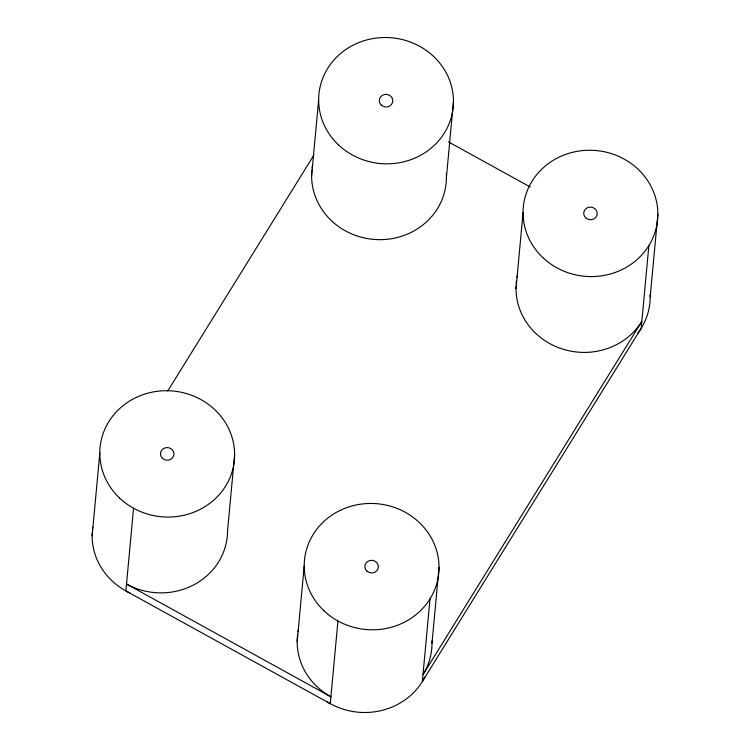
<?xml version="1.0" encoding="UTF-8"?>
<svg xmlns="http://www.w3.org/2000/svg" width="750" height="750" viewBox="0 0 750 750"><rect width="100%" height="100%" fill="white"/><g stroke="black" fill="none" stroke-linecap="round" stroke-linejoin="round"><path stroke-width="1.12" d="M92.128 535.856L99.806 453.159M133.547 508.228L125.878 590.925L330.281 703.678L337.95 620.972M234.628 454.613L227.587 530.438A67.444 63.131 5.3 0 1 126.516 584.053L330.919 696.797A67.444 63.131 5.3 0 1 297.534 635.138M311.606 175.762L318.647 99.938M297.178 641.728L304.209 565.903M446.428 177.216L453.459 101.391M430.022 598.847L422.344 681.544L641.184 328.331L648.862 245.625M431.991 643.181L439.031 567.356M516.009 288.516L523.05 212.691M650.194 296.841L657.872 214.144M167.737 391.031L313.837 155.222M448.453 141.881L530.222 186.984M650.156 294.656A67.444 63.131 5.3 0 1 638.034 332.934M130.013 593.034A67.444 63.131 5.3 0 1 92.222 532.575M92.381 530.372A67.444 63.131 5.3 0 1 92.784 527.072M425.053 676.697A67.444 63.131 5.3 0 1 327.281 701.925M431.953 640.997A67.444 63.131 5.3 0 1 422.981 674.672L641.822 321.45A67.444 63.131 5.3 0 1 564.891 349.762A67.444 63.131 5.3 0 1 516.047 286.322M298.003 631.847A67.444 63.131 5.3 0 1 298.406 629.672M516.169 284.128A67.444 63.131 5.3 0 1 516.506 280.828M517.031 277.538A67.444 63.131 5.3 0 1 517.481 275.381M446.334 173.934A67.444 63.131 5.3 0 1 377.887 239.634A67.444 63.131 5.3 0 1 311.859 170.278M312.103 168.075A67.444 63.131 5.3 0 1 312.628 164.794M119.578 498.038A67.444 63.131 5.3 0 0 232.341 470.934A67.444 63.131 5.3 0 0 149.728 392.681A67.444 63.131 5.3 0 0 119.578 498.038M162.45 458.297A6.741 6.309 5.3 0 0 173.728 455.587A6.741 6.309 5.3 0 0 165.469 447.759A6.741 6.309 5.3 0 0 162.45 458.297M338.419 144.816A67.444 63.131 5.3 0 0 451.181 117.722A67.444 63.131 5.3 0 0 368.559 39.469A67.444 63.131 5.3 0 0 338.419 144.816M381.291 105.084A6.741 6.309 5.3 0 0 392.569 102.375A6.741 6.309 5.3 0 0 384.3 94.547A6.741 6.309 5.3 0 0 381.291 105.084M542.822 257.569A67.444 63.131 5.3 0 0 655.584 230.466A67.444 63.131 5.3 0 0 572.972 152.213A67.444 63.131 5.3 0 0 542.822 257.569M585.694 217.828A6.741 6.309 5.3 0 0 596.972 215.119A6.741 6.309 5.3 0 0 588.713 207.291A6.741 6.309 5.3 0 0 585.694 217.828M323.981 610.781A67.444 63.131 5.3 0 0 436.744 583.688A67.444 63.131 5.3 0 0 354.131 505.425A67.444 63.131 5.3 0 0 323.981 610.781M366.853 571.05A6.741 6.309 5.3 0 0 378.131 568.341A6.741 6.309 5.3 0 0 369.872 560.513A6.741 6.309 5.3 0 0 366.853 571.05"/></g></svg>
